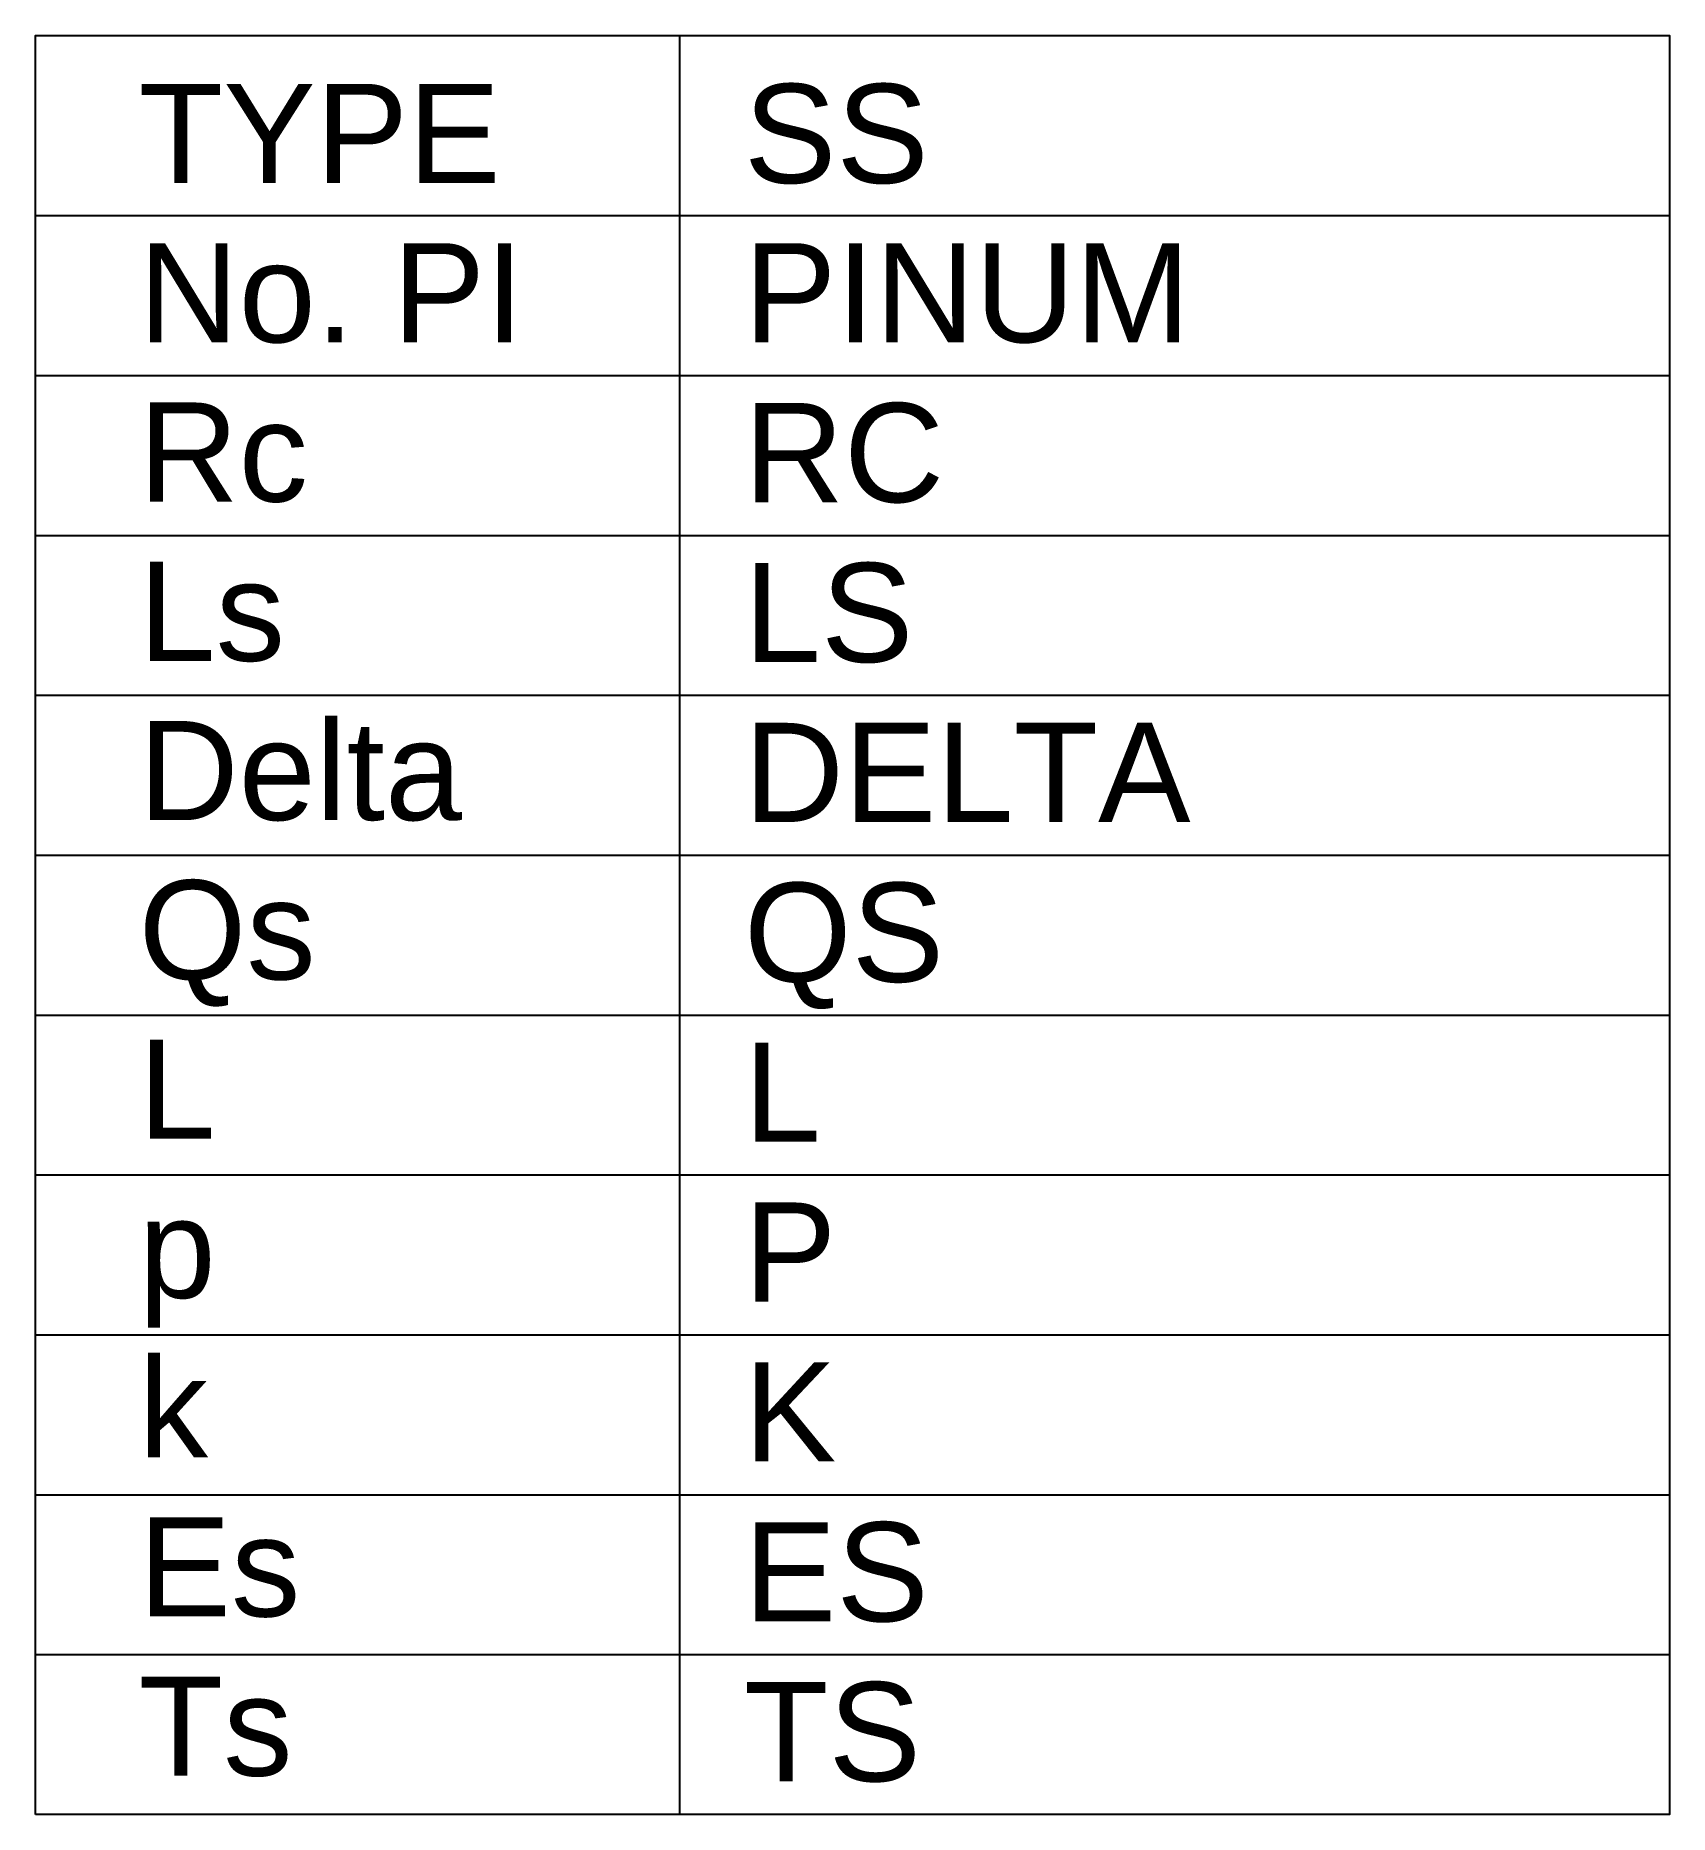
# Model space of a CAD drawing. Header units: inches. Extents: x 0 to 41.2, y -44.9 to 0.
import ezdxf

# ---------------------------------------------------------------- set-up
doc = ezdxf.new("R2010")
doc.units = ezdxf.units.IN
doc.header["$MEASUREMENT"] = 0
doc.layers.add('tulisan', color=117, linetype='Continuous')
doc.styles.get("Standard").update_dxf_attribs({"font": 'ARIAL.TTF'})

msp = doc.modelspace()

# ---------------------------------------------------------------- linework, layer by layer
at = {"layer": 'tulisan', "ltscale": 0.05}
for p, q in [((16.233, 0), (16.233, -44.855)), ((0, -4.539), (41.179, -4.539)), ((0, -8.571), (41.179, -8.571)), ((0, -12.602), (41.179, -12.602)), ((0, -16.634), (41.179, -16.634)), ((0, -20.665), (41.179, -20.665)), ((0, -24.697), (41.179, -24.697)), ((0, -28.729), (41.179, -28.729)), ((0, -32.76), (41.179, -32.76)), ((0, -36.792), (41.179, -36.792)), ((0, -40.823), (41.179, -40.823))]:
    msp.add_line(p, q, dxfattribs=at)
msp.add_lwpolyline([(0, -44.855), (0, 0), (41.179, 0), (41.179, -44.855)], close=True, dxfattribs=at)

# ---------------------------------------------------------------- texts
for s, p in [('TYPE', (2.597, -3.719)), ('SS', (17.853, -3.719)), ('No. PI', (2.597, -7.735)), ('Rc', (2.597, -11.751)), ('Ls', (2.597, -15.767)), ('Delta', (2.597, -19.783)), ('Qs', (2.597, -23.799)), ('L', (2.597, -27.815)), ('p', (2.597, -31.831)), ('k', (2.597, -35.847)), ('Es', (2.597, -39.863)), ('Ts', (2.597, -43.879))]:
    msp.add_text(s, height=2.5).set_placement(p)
for tag, p in [('PINUM', (17.853, -7.735)), ('RC', (17.853, -11.766)), ('LS', (17.853, -15.798)), ('DELTA', (17.853, -19.829)), ('QS', (17.853, -23.861)), ('L', (17.853, -27.892)), ('P', (17.853, -31.924)), ('K', (17.853, -35.955)), ('ES', (17.853, -39.987)), ('TS', (17.853, -44.019))]:
    msp.add_attdef(tag, p, '', height=2.5)

doc.saveas('drawing.dxf')
